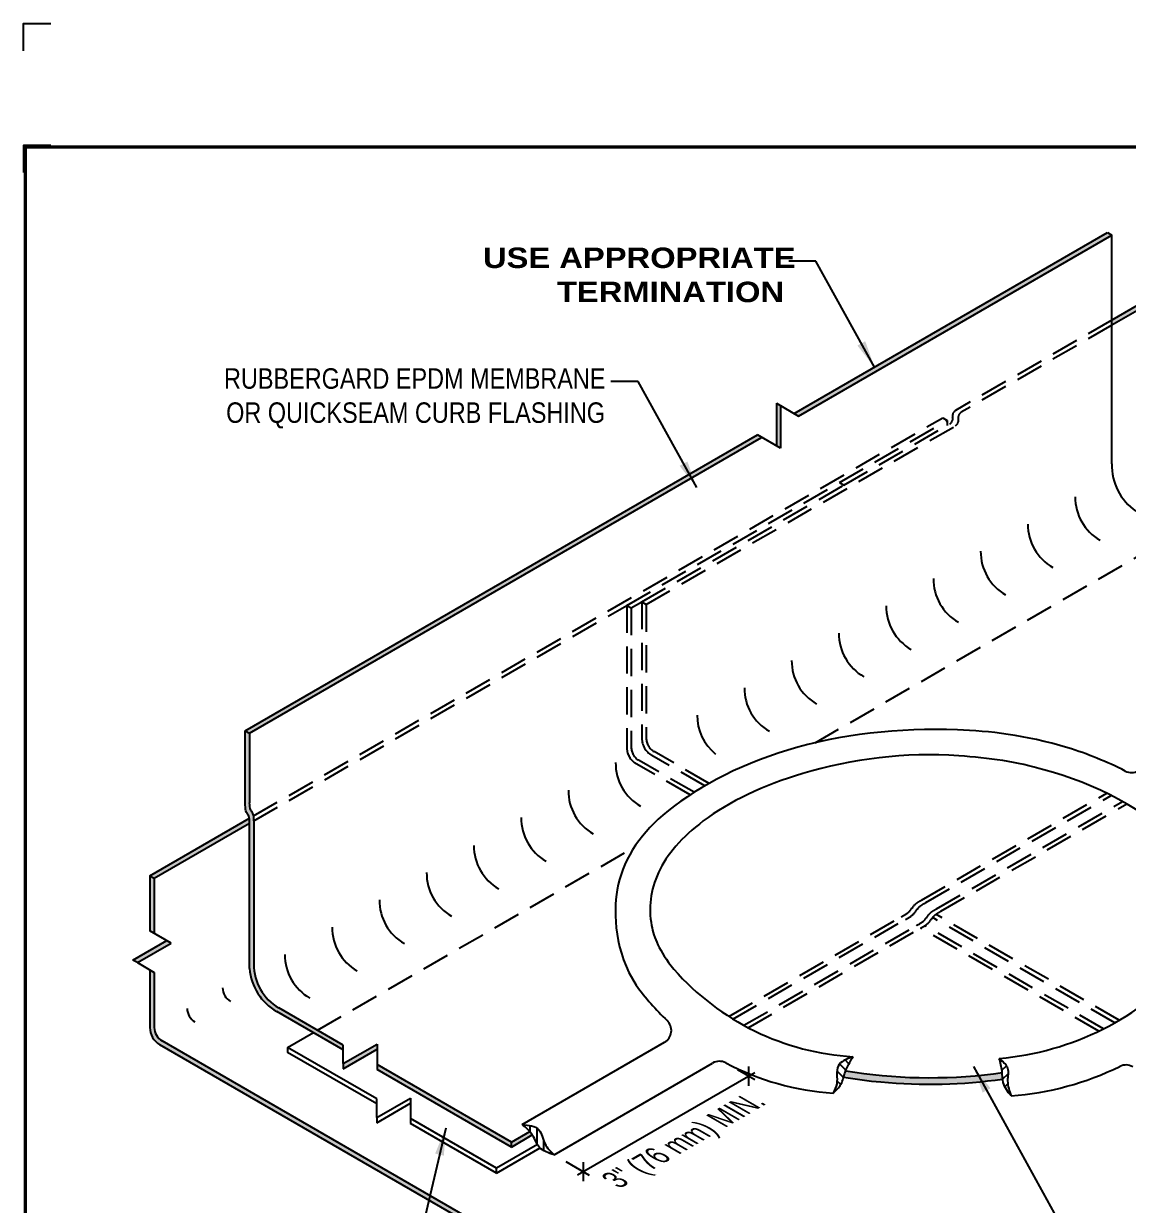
# Model space of a CAD drawing. Header units: inches. Extents: x 143.4 to 163.5, y 113.7 to 130.5.
# Drawn here: x 143.45 to 153.57, y 119.68 to 130.51 of the extents above; entities that cross this region are included whole.
import ezdxf
from ezdxf.enums import TextEntityAlignment as Align

# ---------------------------------------------------------------- set-up
doc = ezdxf.new("R2010")
doc.units = ezdxf.units.IN
doc.header["$MEASUREMENT"] = 0
doc.linetypes.add('HIDDEN', pattern=[0.375, 0.25, -0.125])
doc.layers.get('0').update_dxf_attribs({"linetype": 'CONTINUOUS'})
doc.layers.get('DEFPOINTS').update_dxf_attribs({"linetype": 'CONTINUOUS'})
for name, color, linetype in [('FSBP-ANNO-NOTE', 7, 'CONTINUOUS'), ('FSBP-MEMBRANE', 7, 'CONTINUOUS'), ('FSBP-SEALANTS', 1, 'CONTINUOUS'), ('FSBP-TTLB-BORDER', 7, 'CONTINUOUS'), ('FSBP-TTLB-TEXT', 7, 'CONTINUOUS')]:
    doc.layers.add(name, color=color, linetype=linetype)
doc.styles.add('FSBP_ARIAL', font='arial.ttf')
doc.styles.add('FSBP_ARIAL_BOLD', font='')
doc.styles.add('FSBP_ARIAL_NAR', font='ARIALN.TTF')
doc.styles.get('FSBP_ARIAL_BOLD').set_extended_font_data('Arial Black')
doc.dimstyles.new('FSBP-LEADER', dxfattribs={"dimtxt": 0.1875, "dimasz": 0.25, "dimexe": 0.0625, "dimexo": 0.125, "dimgap": 0.125, "dimtad": 0, "dimtih": 1, "dimtoh": 1, "dimdec": 4, "dimzin": 0, "dimdsep": 46, "dimlunit": 4, "dimtxsty": 'FSBP_ARIAL_NAR', "dimcen": 0.09375, "dimclrd": 256, "dimclre": 256, "dimclrt": 256, "dimadec": 0, "dimazin": 0, "dimtfac": 1, "dimtdec": 4, "dimtofl": 0, "dimtmove": 0, "dimatfit": 3, "dimfxl": 1, "dimtolj": 1, "dimtzin": 0, "dimlwd": -1, "dimlwe": -1, "dimarcsym": 0})

# ---------------------------------------------------------------- blocks, each defined once
blk = doc.blocks.new('TTLB-EPDM_2')
at = {"layer": 'DEFPOINTS', "linetype": 'Continuous', "ltscale": 1.75}
blk.add_lwpolyline([(-0.015625, 13.88083333333333), (-0.015625, 14.13083333333333), (0.234375, 14.13083333333333)], dxfattribs=at)
at = {"layer": 'DEFPOINTS', "color": 1}
blk.add_lwpolyline([(0.234375, 13.015625), (-0.015625, 13.015625), (-0.015625, 12.765625)], dxfattribs=at)
at = {"layer": 'FSBP-TTLB-BORDER', "const_width": 0.03125}
blk.add_lwpolyline([(20, 0), (20, 13), (0, 13), (0, 0)], dxfattribs=at)
at = {"layer": 'FSBP-TTLB-TEXT'}
for tag, height, style, p in [('MAXIMUM_WARRANTY', 0.1875, 'FSBP_ARIAL_BOLD', (18.03987100774941, 0.2240244307510579)), ('ACCPT_SYSTEMS', 0.21875, 'FSBP_ARIAL', (12.49438170418193, -1.23218745252656))]:
    blk.add_attdef(tag, text='', height=height, dxfattribs=dict(at, style=style)).set_placement(p, align=Align.MIDDLE_LEFT)
for tag, height, style, p in [('DETAIL_DESCP_LINE_1', 0.21875, 'FSBP_ARIAL_BOLD', (10.33118450231211, -0.2831249841755152)), ('DETAIL_DESCP_LINE_2', 0.21875, 'FSBP_ARIAL_BOLD', (10.33118450231211, -0.6812499208775904)), ('ISSUE_REV_DATE', 0.21875, 'FSBP_ARIAL', (16.84069633627263, -0.7282559425942452)), ('DETAIL_NUMBER', 0.4375, 'FSBP_ARIAL', (18.91941590748775, -0.8931630692489421))]:
    blk.add_attdef(tag, text='', height=height, dxfattribs=dict(at, style=style)).set_placement(p, align=Align.MIDDLE_CENTER)

msp = doc.modelspace()

# ---------------------------------------------------------------- hatches: boundary and pattern name
at = {"layer": 'FSBP-MEMBRANE'}
h = msp.add_hatch(color=256, dxfattribs=at)
h.paths.add_polyline_path([(153.4213159381079, 128.5713369873776), (153.3823447949379, 128.5938369873776), (150.5102642993265, 126.9356405401022), (150.5492354424968, 126.9131405401022)])
h.paths.add_polyline_path([(150.3851007448492, 127.0079037519724), (150.3461296016791, 127.0304037519723), (150.3461296016791, 126.6400852286653), (150.3851007448492, 126.6175852286654)])
h.paths.add_polyline_path([(150.2112096857453, 126.7179812784487), (150.1722385425752, 126.7404812784487), (145.4789904963232, 124.0308332555715), (145.5179616394935, 124.0083332555715)])
msp.add_hatch(color=256, dxfattribs=at).paths.add_polyline_path([(153.8960736493829, 128.019564728149), (153.8554787085804, 128.043002228149), (153.4213159381079, 127.7923382357446), (153.421315938108, 127.7454632357446)])
h = msp.add_hatch(color=256, dxfattribs=at)
edge = h.paths.add_edge_path()
edge.add_line((145.5179616394936, 124.0083332555714), (145.4789904963234, 124.0308332555715))
edge.add_line((145.4789904963234, 124.0308332555715), (145.4789904963232, 123.3472594932741))
edge.add_spline(control_points=[(145.4789904963233, 123.3472594932733), (145.480012773519, 123.3239456441843), (145.4815933538111, 123.2878992464386), (145.5095508058866, 123.253861454326), (145.5148818010398, 123.23539715554), (145.5161508256521, 123.2282890300831)], knot_values=[0.04491111806230996, 0.04491111806230996, 0.04491111806230996, 0.04491111806230996, 0.1126371922510889, 0.149624887060823, 0.1715069895125715, 0.1715069895125715, 0.1715069895125715, 0.1715069895125715], degree=3, periodic=0)
edge.add_spline(control_points=[(145.5161508256521, 123.2282890300831), (145.5187553886419, 123.213700218871), (145.5183585140677, 123.1980798614048), (145.5179616394935, 123.1824595039385)], knot_values=[0, 0, 0, 0, 0.04491111806230995, 0.04491111806230995, 0.04491111806230995, 0.04491111806230995], degree=3, periodic=0)
edge.add_line((145.5179616394934, 123.1824595039388), (145.5179616394935, 121.8509968129593))
edge.add_arc((146.0163378418615, 121.8912604555326), 0.5000000000000022, 184.618874736509, 240.0000000000076)
edge.add_line((145.7663378418615, 121.4582477536403), (146.376184189803, 121.1061528004921))
edge.add_line((146.376184189803, 121.1061528004921), (146.376184189803, 121.1511528004921))
edge.add_line((146.376184189803, 121.1511528004921), (145.7858690918749, 121.4919713811876))
edge.add_arc((146.0121957183327, 121.8870128422234), 0.4552817784417846, 179.4787195936504, 240.1907995936264, ccw=False)
edge.add_line((145.5569327826639, 121.8911549657508), (145.5569327826638, 123.2049595039389))
edge.add_spline(control_points=[(145.5569327826638, 123.2049595039386), (145.557329657238, 123.2205798614048), (145.5577265318122, 123.236200218871), (145.5551219688224, 123.2507890300832)], knot_values=[0, 0, 0, 0, 0.04491111806231637, 0.04491111806231637, 0.04491111806231637, 0.04491111806231637], degree=3, periodic=0)
edge.add_spline(control_points=[(145.5551219688224, 123.2507890300832), (145.5538529442102, 123.25789715554), (145.5485219490569, 123.2763614543261), (145.5205644969813, 123.3103992464385), (145.5189839166892, 123.3464456441843), (145.5179616394935, 123.3697594932732)], knot_values=[0.04491111806231637, 0.04491111806231637, 0.04491111806231637, 0.04491111806231637, 0.06679322051405845, 0.1037809153238013, 0.1715069895125803, 0.1715069895125803, 0.1715069895125803, 0.1715069895125803], degree=3, periodic=0)
edge.add_line((145.5179616394935, 123.3697594932731), (145.5179616394936, 124.0083332555714))
h.paths.add_polyline_path([(146.6864067280506, 121.1125904802996), (146.6864067280506, 121.1594654802995), (146.376184189803, 120.9803584143336), (146.376184189803, 120.9334834143336)])
h.paths.add_polyline_path([(146.6864067280505, 120.9720457345262), (146.6864067280505, 120.9270457345262), (147.9171317552304, 120.2164863087854), (147.9171317552304, 120.2614863087855)])
edge = h.paths.add_edge_path()
edge.add_spline(control_points=[(148.1091879267998, 120.3273699890996), (148.1019008651731, 120.3383651723264), (148.0937975689801, 120.3486646935017), (148.0851188819013, 120.358473819366)], knot_values=[0.2803367554160812, 0.2803367554160812, 0.2803367554160812, 0.2803367554160812, 0.3196842736790018, 0.3196842736790018, 0.3196842736790018, 0.3196842736790018], degree=3, periodic=0)
edge.add_line((148.0851188819013, 120.358473819366), (147.9171317552304, 120.2614863087855))
edge.add_line((147.9171317552304, 120.2614863087855), (147.9171317552304, 120.2164863067447))
edge.add_line((147.9171317552304, 120.2164863067447), (148.1091879267998, 120.3273699890996))
h = msp.add_hatch(color=256, dxfattribs=at)
edge = h.paths.add_edge_path()
edge.add_spline(control_points=[(145.5179616394935, 123.1824595039385), (145.5183585140677, 123.1980798614048), (145.5187553886419, 123.213700218871), (145.5161508256521, 123.2282890300831)], knot_values=[0, 0, 0, 0, 0.04491111806230995, 0.04491111806230995, 0.04491111806230995, 0.04491111806230995], degree=3, periodic=0)
edge.add_line((145.5161508256525, 123.22828903008), (144.6041970370336, 122.7017722647323))
edge.add_line((144.6041970370336, 122.7017722647323), (144.6447919778361, 122.6783347647324))
edge.add_line((144.6447919778361, 122.6783347647324), (145.5179616394935, 123.1824595039386))
h.paths.add_polyline_path([(144.6447919778361, 122.6783347647323), (144.6041970370336, 122.7017722647324), (144.6041970370337, 122.1979962994915), (144.6447919778361, 122.1745587994915)])
h.paths.add_polyline_path([(144.7999032469599, 122.0850052665086), (144.7593083061575, 122.1084427665086), (144.4490857679099, 121.9293357005426), (144.4896807087122, 121.9058982005427)])
h.paths.add_polyline_path([(144.6447919778361, 121.8163446675597), (144.6041970370337, 121.8397821675597), (144.6041970370337, 121.3125687023189, 0.2679491924310822), (144.6957445074349, 121.1540038322797), (148.7093227768447, 118.8367633380223), (148.7093227768447, 118.8836383380222), (144.7160419778361, 121.1891600822797, -0.2679491924311196), (144.6447919778361, 121.312568702319)])
h.paths.add_polyline_path([(149.0195453150923, 118.8450760178296), (149.0195453150923, 118.8919510178295), (148.7093227768447, 118.7128439518636), (148.7093227768447, 118.6659689518636)])
h.paths.add_polyline_path([(149.0195453150923, 118.7045312720563), (149.0195453150923, 118.6576562720564), (151.8891911342859, 117.000865485866), (151.889191134286, 117.0477404858659)])
h = msp.add_hatch(color=256, dxfattribs=at)
edge = h.paths.add_edge_path()
edge.add_spline(control_points=[(150.963467006873, 120.8575016299204), (151.075198684689, 120.838253327827), (151.1890393760589, 120.8231112442352), (151.6739924946434, 120.7776028781338), (152.0562230025697, 120.7868026175588), (152.4196935744597, 120.8391373985237)], knot_values=[1.281463664401129, 1.281463664401129, 1.281463664401129, 1.281463664401129, 1.40845435190472, 1.40845435190472, 1.816494280208125, 1.816494280208125, 1.816494280208125, 1.816494280208125], degree=3, periodic=0)
edge.add_spline(control_points=[(152.4196935744584, 120.8391373985353), (152.4175638503954, 120.8587149903726), (152.4171426371893, 120.8788771735097), (152.4156431018719, 120.8988213479128)], knot_values=[0.1751161379892985, 0.1751161379892985, 0.1751161379892985, 0.1751161379892985, 0.2344399359476655, 0.2344399359476655, 0.2344399359476655, 0.2344399359476655], degree=3, periodic=0)
edge.add_spline(control_points=[(152.4156431018719, 120.8988213479128), (152.3892931389885, 120.8949690014882), (152.3628261722527, 120.89134455336), (151.8905594432029, 120.8311116669216), (151.4194623781228, 120.8409773428712), (150.9817104890236, 120.9149336846485)], knot_values=[1.284654390657687, 1.284654390657687, 1.284654390657687, 1.284654390657687, 1.314664688924333, 1.314664688924333, 1.818220668094367, 1.818220668094367, 1.818220668094367, 1.818220668094367], degree=3, periodic=0)
edge.add_spline(control_points=[(150.9817104890238, 120.9149336846485), (150.9799019625083, 120.9102052384159), (150.9730924089463, 120.8914039140424), (150.9676786618112, 120.871911207264), (150.9634670068733, 120.8575016299218)], knot_values=[0.1789041428591093, 0.1789041428591093, 0.1789041428591093, 0.1789041428591093, 0.1940242878595729, 0.2385170392906186, 0.2385170392906186, 0.2385170392906186, 0.2385170392906186], degree=3, periodic=0)
at = {"layer": 'FSBP-SEALANTS'}
h = msp.add_hatch(dxfattribs=at)
h.set_pattern_fill('ANSI31', color=256, scale=0.5, angle=90, style=0)
h.set_pattern_definition([(135, (21.54666185114468, 200.3284267433243), (-0.04419417382415922, -0.04419417382415922), [])])
edge = h.paths.add_edge_path()
edge.add_spline(control_points=[(150.8662686060198, 120.7112113786096), (150.8935847047471, 120.7362147395471), (150.9499789741366, 120.7878343462279), (150.974210016152, 120.9187918848742), (151.0215653337989, 120.9980449057972), (151.0491656498684, 121.044236305953)], knot_values=[0, 0, 0, 0, 0.1082083638258201, 0.223396894290155, 0.3843303083398824, 0.3843303083398824, 0.3843303083398824, 0.3843303083398824], degree=3, periodic=0)
edge.add_spline(control_points=[(151.0491656498684, 121.044236305953), (150.9903645003129, 121.0225802944119), (150.8733610508166, 120.9794888230409), (150.9182281601064, 120.8144134925446), (150.8800934845752, 120.7386703650634), (150.8662686060198, 120.7112113786096)], knot_values=[0, 0, 0, 0, 0.1629294440911268, 0.3241995628877877, 0.4159131962507827, 0.4159131962507827, 0.4159131962507827, 0.4159131962507827], degree=3, periodic=0)
h = msp.add_hatch(dxfattribs=at)
h.set_pattern_fill('ANSI31', color=256, scale=0.5, style=0)
h.set_pattern_definition([(45, (21.54666185114468, 200.3284267433243), (-0.04419417382415922, 0.04419417382415922), [])])
edge = h.paths.add_edge_path()
edge.add_spline(control_points=[(152.3888616981479, 121.0272666780733), (152.3996409941914, 120.9890611567164), (152.4198291126418, 120.9175075425008), (152.4147122977519, 120.7912162954584), (152.4670265279947, 120.7236778011285), (152.4973169482683, 120.6845723919806)], knot_values=[0, 0, 0, 0, 0.1189656653384399, 0.2228061028928741, 0.3656229224769119, 0.3656229224769119, 0.3656229224769119, 0.3656229224769119], degree=3, periodic=0)
edge.add_spline(control_points=[(152.4973169482684, 120.6845723919805), (152.4813943219171, 120.729139423791), (152.452213672007, 120.810815331025), (152.4874721973313, 120.946788007082), (152.4216775601777, 121.0004847736568), (152.3888616981475, 121.0272666780737)], knot_values=[0, 0, 0, 0, 0.1409096874723507, 0.2582385699662443, 0.3749878550956243, 0.3749878550956243, 0.3749878550956243, 0.3749878550956243], degree=3, periodic=0)
h = msp.add_hatch(dxfattribs=at)
h.set_pattern_fill('ANSI31', color=256, scale=0.5, angle=45, style=0)
h.set_pattern_definition([(90, (20.65353711652347, 199.812780937371), (-0.0625, 1.387778780781446e-17), [])])
edge = h.paths.add_edge_path()
edge.add_spline(control_points=[(148.01634884303, 120.4231797126309), (148.0517782724975, 120.3927397444106), (148.1195830414451, 120.3344837960939), (148.1650948107625, 120.1923758844452), (148.258046889949, 120.1623405083833), (148.3081723252758, 120.1461436001109)], knot_values=[0, 0, 0, 0, 0.1386664688514641, 0.2653796017201004, 0.4136879998162633, 0.4136879998162633, 0.4136879998162633, 0.4136879998162633], degree=3, periodic=0)
edge.add_spline(control_points=[(148.3081723252758, 120.1461436001109), (148.2768860825411, 120.1760141586524), (148.2109706708964, 120.2389469364553), (148.1900540040344, 120.4057277113479), (148.0764525305522, 120.4171411492072), (148.01634884303, 120.4231797126309)], knot_values=[0, 0, 0, 0, 0.1285791794250606, 0.2708970077545423, 0.4307882280974603, 0.4307882280974603, 0.4307882280974603, 0.4307882280974603], degree=3, periodic=0)

# ---------------------------------------------------------------- linework, layer by layer
at = {"layer": 'FSBP-ANNO-NOTE'}
for p, q in [((150.0936011236963, 120.7777352031122), (150.0936011236963, 120.9545118984089)), ((150.1477277114328, 120.8973735507605), (148.5232392092714, 119.9594746767422)), ((149.9912163967099, 120.925235400447), (150.1477277114328, 120.8348735507606)), ((148.416425500749, 120.0836436001107), (148.6314923847444, 119.9594746767422)), ((148.5773657970079, 119.9023363290939), (148.5773657970079, 120.0791130243905))]:
    msp.add_line(p, q, dxfattribs=at)
at = {"layer": 'FSBP-MEMBRANE'}
for p, q in [((150.5102642993265, 126.9356405401022), (153.3823447949378, 128.5938369873776)), ((150.5492354424968, 126.9131405401022), (153.421315938108, 128.5713369873776)), ((153.3823447949377, 128.5938369873777), (153.421315938108, 128.5713369873776)), ((153.421315938108, 126.4758266873935), (153.421315938108, 128.5713369873776)), ((153.8554787085804, 128.043002228149), (153.421315938108, 127.7923382357446)), ((153.8960736493829, 128.019564728149), (153.421315938108, 127.7454632357446)), ((150.3461296016791, 127.0304037519723), (150.5492354424968, 126.9131405401022)), ((150.3461296016791, 127.0304037519723), (150.3461296016791, 126.6400852286653)), ((150.3851007448492, 127.0079037519723), (150.3851007448492, 126.6175852286654)), ((151.8710590385683, 126.8972969974822), (151.9116539793707, 126.8738594974822)), ((145.4789904963233, 124.0308332555715), (150.1722385425751, 126.7404812784487)), ((145.5179616394935, 124.0083332555715), (150.2112096857454, 126.7179812784488)), ((150.3851007448492, 126.6175852286654), (150.1722385425751, 126.7404812784487)), ((149.0158815354665, 125.1551094974823), (149.1133093934621, 125.2113594975227)), ((145.4789904963233, 124.0308332555715), (145.5179616394935, 124.0083332555715)), ((145.4789904963232, 123.3472594932733), (145.4789904963234, 124.0308332555716)), ((145.5179616394936, 124.0083332555715), (145.5179616394935, 123.3697594932732)), ((144.6041970370337, 122.7017722647324), (145.5161508256664, 123.2282890300881)), ((145.5569327826638, 123.2049595039386), (145.5569327826639, 121.8911549657522)), ((144.6447919778361, 122.6783347647324), (145.5179616394935, 123.1824595039386)), ((145.5179616394935, 121.8509968129589), (145.5179616394935, 123.1824595039369)), ((144.6041970370337, 122.7017722647324), (144.6447919778361, 122.6783347647324)), ((144.6041970370337, 122.7017722647324), (144.6041970370337, 122.1979962994915)), ((144.6447919778361, 122.6783347647324), (144.6447919778361, 122.1745587994916)), ((144.7999032469599, 122.0850052665086), (144.6041970370337, 122.1979962994916)), ((144.4490857679099, 121.9293357005427), (144.7593083061575, 122.1084427665086)), ((144.4896807087122, 121.9058982005427), (144.7999032469599, 122.0850052665086)), ((144.4896807087122, 121.9058982005427), (144.4490857679099, 121.9293357005427)), ((144.4896807087122, 121.9058982005427), (144.6447919778361, 121.8163446675597)), ((144.6041970370337, 121.8397821675597), (144.6041970370337, 121.3125687023189)), ((144.6447919778361, 121.8163446675597), (144.6447919778361, 121.3125687023189)), ((146.376184189803, 120.9803584143336), (146.6864067280506, 121.1594654802995)), ((146.376184189803, 120.9803584143336), (146.376184189803, 121.1511528004922)), ((146.6864067280506, 121.1594654802995), (146.6864067280505, 120.9270457345262)), ((146.376184189803, 120.9334834143336), (146.6864067280506, 121.1125904802996)), ((146.376184189803, 120.9803584143336), (146.376184189803, 120.9334834143336)), ((146.6841494941116, 120.486033906118), (146.9943720323593, 120.6651409720839)), ((146.6841494941116, 120.486033906118), (146.6841494941116, 120.6568282922766)), ((146.6841494941116, 120.439158906118), (146.9943720323593, 120.618265972084)), ((146.9943720323593, 120.6651409720839), (146.9943720323592, 120.4327212263106)), ((146.6841494941116, 120.486033906118), (146.6841494941116, 120.439158906118)), ((147.9171317552304, 120.2164863087854), (147.9171317552304, 120.2614863087855)), ((147.7812313068733, 119.9784278123555), (147.7812313068733, 120.0234278123555))]:
    msp.add_line(p, q, dxfattribs=at)
at = {"layer": 'FSBP-MEMBRANE', "linetype": 'HIDDEN'}
for p, q in [((153.4213159381079, 127.7923382357446), (151.9886048188345, 126.9651620853611)), ((153.4213159381079, 127.7454632357445), (152.0406133249207, 126.9483142103501)), ((145.5551219688368, 123.2507890300881), (151.8710590385682, 126.8972969974822)), ((148.9752865946642, 125.1785469974823), (151.9116539793707, 126.8738594974823)), ((149.1133093934621, 125.2113594975226), (150.9644386939816, 126.2801094974824)), ((150.9238437531792, 126.3035469974823), (150.9644386939816, 126.2801094974823)), ((150.7005462177063, 123.9195142876723), (154.008828720788, 125.8295520813818)), ((145.5569327826638, 123.2049595039386), (148.9752865946642, 125.1785469974824)), ((148.9752865946641, 125.1785469974823), (149.0158815354665, 125.1551094974823)), ((148.9752865946641, 125.1785469974823), (148.9752865946641, 123.8812184350688)), ((149.0158815354665, 125.1551094974823), (149.0158815354665, 123.8812184350688)), ((149.1133093934621, 125.2113594975227), (149.1539043342645, 125.1879219975227)), ((149.1133093934621, 125.2113594975227), (149.1133093934621, 123.9627809350284)), ((149.1539043342645, 125.1879219975227), (149.1539043342645, 123.9627809350284)), ((149.5924382971292, 123.4660708201602), (149.0871315354665, 123.7578098150295)), ((149.6890978797837, 123.5246393841755), (149.2048568638983, 123.8042160650496)), ((149.729900154414, 123.5479571798535), (149.2251543342646, 123.8393723149891)), ((149.5555399346202, 123.4423740996874), (149.0465749848366, 123.736225150453)), ((151.677077983368, 122.4787946854901), (153.3738590376682, 123.4584316839462)), ((151.7160493707731, 122.4562945444811), (153.4155887576235, 123.4375240669776)), ((151.8152924629165, 122.3989965185169), (153.5185804821184, 123.3823903149106)), ((151.8542636060868, 122.3764965185169), (153.5577913468582, 123.3600287182232)), ((146.1408938289982, 121.2869977536405), (149.0445615133498, 122.9634310728382)), ((153.4886206064045, 121.3778589150882), (151.8074931429318, 122.3484583086662)), ((149.9106681927216, 121.412455387587), (151.4910652359672, 122.3248980459313)), ((149.9480454566014, 121.3890348789315), (151.5300366233723, 122.3023979049223)), ((150.0469955315644, 121.3315676794193), (151.6292797155157, 122.2450998789581)), ((153.3444895231256, 121.2998230348179), (151.7070612116993, 122.2451927111986)), ((153.4477707526763, 121.3545685892151), (151.7787868126759, 122.3181569162475)), ((150.0874060985392, 121.3098987311403), (151.668250858686, 122.2225998789581)), ((153.3023800475302, 121.2791349518883), (151.668250858686, 122.2225998789581))]:
    msp.add_line(p, q, dxfattribs=at)
at = {"layer": 'FSBP-MEMBRANE', "linetype": 'Continuous'}
for p, q in [((146.376184189803, 121.1511528004922), (145.7858690918615, 121.4919713811954)), ((146.3761841898029, 121.1061528004922), (145.7663378418615, 121.4582477536404)), ((145.8667788993246, 121.1287374252045), (146.1024600851826, 121.2648080213026)), ((148.7093227768447, 118.8367633380223), (144.6957445074349, 121.1540038322797)), ((148.7093227768447, 118.8836383380222), (144.7160419778361, 121.1891600822797)), ((145.8667788993246, 121.1287374252045), (145.8667788993246, 121.0837374252046)), ((146.6841494941116, 120.6568282922766), (145.8667788993246, 121.1287374252045)), ((146.6841494941117, 120.6118282922765), (145.8667788993246, 121.0837374252045)), ((147.9171317552304, 120.2614863087855), (146.6864067280505, 120.9720457345262)), ((147.9171317569977, 120.2164863077651), (146.6864067280505, 120.9270457345262)), ((147.7812313068733, 120.0234278123555), (146.9943720323592, 120.4777212263106)), ((147.7812313068733, 119.9784278123555), (146.9943720323592, 120.4327212263106)), ((147.9171317552304, 120.2614863087855), (148.0851188819013, 120.358473819366)), ((147.9171317569977, 120.2164863077651), (148.1091879267998, 120.3273699890996)), ((148.1565105753691, 120.2400953990428), (147.7812313068733, 120.0234278123555)), ((147.7812313068733, 119.9784278123556), (148.1804150021269, 120.2088966262663))]:
    msp.add_line(p, q, dxfattribs=at)
at = {"layer": 'FSBP-MEMBRANE', "linetype": 'HIDDEN'}
for points in [[(149.1539043342646, 125.1879219975226), (151.9864791862776, 126.8233098508321, 0.329401398137467), (152.0137553014604, 126.8859327232754, -0.3270615709969705), (152.0406133249201, 126.9483142103497, -1.602534960663835)], [(150.9644386939817, 126.2801094974823), (151.9344706801916, 126.8401577258432, 0.329401398137467), (151.9617467953744, 126.9027805982865, -0.3270615709969705), (151.9886048188341, 126.9651620853608, -1.602534960663835)]]:
    msp.add_lwpolyline(points, format="xyb", dxfattribs=at)
at = {"layer": 'FSBP-MEMBRANE', "linetype": 'HIDDEN', "flags": 128}
msp.add_lwpolyline([(151.9116539793707, 126.8738594974822), (151.9116539793707, 126.8269844974822)], dxfattribs=at)
at = {"layer": 'FSBP-MEMBRANE'}
for centre, radius, start, end in [((153.9275938454435, 126.4596588908769), 0.5065359978326502, 178.1709022234872, 235.6414118259088), ((153.539522999695, 126.1701884351256), 0.4552817784417696, 179.478719593467, 240.1907995916743), ((153.1065102978027, 125.9201884351257), 0.4552817784417696, 179.478719593467, 240.1907995916743), ((152.6734975959105, 125.6701884351257), 0.4552817784417696, 179.478719593467, 240.1907995916743), ((152.2404848940183, 125.4201884351257), 0.4552817784417696, 179.478719593467, 240.1907995916743), ((151.8074721921261, 125.1701884351257), 0.4552817784417696, 179.478719593467, 240.1907995916743), ((151.3744594902338, 124.9201884351258), 0.4552817784417696, 179.478719593467, 240.1907995916743), ((150.9414467883416, 124.6701884351258), 0.4552817784417696, 179.478719593467, 240.1907995916743), ((150.5084340864494, 124.4201884351258), 0.4552817784417696, 179.478719593467, 240.1907995916743), ((150.0754213845571, 124.1701884351258), 0.4552817784417696, 179.478719593467, 231.0663603004813), ((149.3278472641752, 123.7344450708354), 0.4552817784417696, 179.478719593467, 240.1907995916743), ((148.89481571951, 123.4803029473067), 0.4552817784417696, 179.478719593467, 240.1907995916743), ((148.4618030176178, 123.2303029473067), 0.4552817784417696, 179.478719593467, 240.1907995916743), ((148.0287714729526, 122.976160823778), 0.4552817784417696, 179.478719593467, 240.1907995916743), ((147.5957587710604, 122.726160823778), 0.4552817784417696, 179.478719593467, 240.1907995916743), ((147.1627460691681, 122.476160823778), 0.4552817784417696, 179.478719593467, 240.1907995916743), ((146.7297333672759, 122.226160823778), 0.4552817784417696, 179.478719593467, 240.1907995916743), ((146.2967206653836, 121.9761608237781), 0.4552817784417696, 179.478719593467, 240.1907995916743), ((146.0163378418615, 121.8912604555326), 0.5, 184.6188747365483, 240.0000000000002), ((146.0121957183327, 121.8870128422234), 0.4552817784417696, 179.478719593467, 240.1907995916743), ((145.4134792349113, 121.6740980837544), 0.1425, 180, 240.0000000000002), ((145.0887197084921, 121.4865980837544), 0.1425, 180, 240.0000000000002), ((144.7872919778361, 121.3125687023189), 0.1830949408023878, 180, 240.0000000000002), ((144.7872919778361, 121.3125687023189), 0.1425, 180, 240.0000000000002)]:
    msp.add_arc(centre, radius, start, end, dxfattribs=at)
at = {"layer": 'FSBP-MEMBRANE', "linetype": 'HIDDEN'}
for centre, radius, start, end in [((149.2964043342646, 123.9627809350285), 0.1830949408024765, 180.0000000000134, 239.9999999999846), ((149.2964043342647, 123.9627809350285), 0.1425000000001546, 180.00000000004, 239.9999999999738), ((149.1583815354665, 123.8812184350688), 0.1830949408023878, 180, 232.3636311250166), ((149.1583815354665, 123.8812184350688), 0.1425, 180, 240.0000000000002)]:
    msp.add_arc(centre, radius, start, end, dxfattribs=at)
at = {"layer": 'FSBP-MEMBRANE'}
for points in [[(145.5179616394935, 123.1824595039385), (145.5098590148106, 123.2487594419467), (145.4910697002408, 123.2806193105173), (145.4789904963233, 123.3472594932733)], [(145.5569327826638, 123.2049595039386), (145.5488301579809, 123.2712594419468), (145.530040843411, 123.3031193105173), (145.5179616394935, 123.3697594932732)]]:
    msp.add_spline(points, degree=3, dxfattribs=at)
at = {"layer": 'FSBP-MEMBRANE', "linetype": 'HIDDEN'}
for points in [[(151.4910652359672, 122.3248980459313), (151.5681567915939, 122.3781458612077), (151.6237690560353, 122.4452452211161), (151.677077983368, 122.4787946854901)], [(151.5300366233723, 122.3023979049223), (151.607128178999, 122.3556457201987), (151.6627404434404, 122.4227450801071), (151.7160493707731, 122.4562945444811)], [(151.6292797155157, 122.2450998789581), (151.7063712711424, 122.2983476942344), (151.7619835355838, 122.3654470541428), (151.8152924629165, 122.3989965185169)], [(151.668250858686, 122.2225998789581), (151.7453424143127, 122.2758476942345), (151.8009546787541, 122.3429470541429), (151.8542636060868, 122.3764965185169)]]:
    msp.add_spline(points, degree=3, dxfattribs=at)
at = {"layer": 'FSBP-MEMBRANE'}
for points, knots in [([(150.963467006873, 120.8575016299204), (151.075198684689, 120.838253327827), (151.1890393760589, 120.8231112442352), (151.6739924946434, 120.7776028781338), (152.0562230025697, 120.7868026175588), (152.4196935744597, 120.8391373985237)], [1.281463664401129, 1.281463664401129, 1.281463664401129, 1.281463664401129, 1.40845435190472, 1.40845435190472, 1.816494280208125, 1.816494280208125, 1.816494280208125, 1.816494280208125]), ([(150.9817104890236, 120.9149336846485), (151.4194623781228, 120.8409773428712), (151.8905594432029, 120.8311116669216), (152.3628261722527, 120.89134455336), (152.3892931389885, 120.8949690014882), (152.4156431018719, 120.8988213479128)], [1.284654390657687, 1.284654390657687, 1.284654390657687, 1.284654390657687, 1.788210369827721, 1.788210369827721, 1.818220668094367, 1.818220668094367, 1.818220668094367, 1.818220668094367])]:
    msp.add_open_spline(points, degree=3, knots=knots, dxfattribs=at)
at = {"layer": 'FSBP-SEALANTS'}
for p, q in [((148.0163488430303, 120.4231797126308), (149.3211743809118, 121.1765210881722)), ((148.308172325276, 120.1461436001107), (149.7619924531234, 120.9855070422768))]:
    msp.add_line(p, q, dxfattribs=at)
for centre, radius, start, end in [((151.9964369083289, 120.6117528815872), 3.419023616840146, 63.10881860695931, 72.62339158464674), ((152.0153107409715, 120.6808063806393), 3.091815095019238, 48.10044361862249, 75.34733122988317), ((153.5993897319562, 123.7725511418288), 0.125, 243.1088186069659, 299.9999999999989), ((151.1824983627139, 123.40065908199), 2.360191922649543, 221.2026500434486, 266.7615044924074), ((152.1489028291411, 123.6801753625274), 2.663738866117448, 275.1684096966695, 317.8472474310626), ((151.0150551452942, 123.1268427874517), 2.420209192952987, 216.1544607479086, 226.3640929573494), ((149.2586743809118, 121.2847742636453), 0.125, 299.9999999999997, 46.36409295734936), ((149.8244924531234, 120.8772538668037), 0.125, 62.110610396214, 120.000000000007), ((151.0150551452942, 123.1268427874517), 2.420209192952987, 242.1106103962155, 266.4754205104366), ((152.2905927636037, 123.4154653858419), 2.738706160296425, 274.3289418448285, 296.0815066611845), ((153.5496191463134, 120.8433717755393), 0.125, 60.00000000001481, 116.0815066611852)]:
    msp.add_arc(centre, radius, start, end, dxfattribs=at)
for points, knots in [([(153.0175323768104, 123.8747402454544), (152.6160555929754, 123.9941722554824), (152.3008659551411, 124.0262649867827), (151.4727601334059, 124.0592183395326), (150.9271099118105, 123.9967248400116), (149.976313391017, 123.7096464546255), (149.5732895934378, 123.4846763449591), (149.0811418215171, 123.0661884457085), (148.9307579199198, 122.8253150401063), (148.8495243501289, 122.3548361179606), (148.863761440602, 122.0013322302833), (149.0609069037741, 121.6990062464507)], [4.301856795342037, 4.301856795342037, 4.301856795342037, 4.301856795342037, 4.620682503777153, 4.620682503777153, 5.195099334730273, 5.195099334730273, 5.769516165683393, 5.769516165683393, 6.249462498325731, 6.249462498325731, 6.665066367569583, 6.665066367569583, 6.665066367569583, 6.665066367569583]), ([(152.7974126141315, 123.67206652342), (152.5620866441832, 123.7462945584523), (152.2879096285023, 123.7798194892056), (151.5336163597718, 123.8380774028222), (151.0298458131573, 123.7698141914669), (150.2263685288887, 123.5304675971788), (149.911555173869, 123.3801530943146), (149.4809063616993, 123.05679156507), (149.3416183179363, 122.8936440593666), (149.189947333837, 122.5684065341204), (149.1719254433805, 122.4067823792056), (149.2246060847146, 122.1315381479745), (149.2668552789941, 122.0194044357564), (149.4067266790416, 121.845943404058)], [4.301856795342037, 4.301856795342037, 4.301856795342037, 4.301856795342037, 4.611125240449671, 4.611125240449671, 5.167759751360463, 5.167759751360463, 5.627762779064454, 5.627762779064454, 6.009996995869288, 6.009996995869288, 6.392231212674121, 6.392231212674121, 6.665066367569583, 6.665066367569583, 6.665066367569583, 6.665066367569583])]:
    msp.add_open_spline(points, degree=3, knots=knots, dxfattribs=at)
for points in [[(151.0491656498684, 121.044236305953), (150.9111463336731, 120.9576529812952), (150.8991445939452, 120.7968300679395), (150.8662686060198, 120.7112113786096)], [(150.8662686060198, 120.7112113786096), (150.9382901539798, 120.7919699486273), (150.9765374241123, 120.9006232683095), (151.0491656498684, 121.044236305953)], [(152.3888616981475, 121.0272666780737), (152.4654668499266, 120.93916420195), (152.4654668499266, 120.8218353194561), (152.4973169482684, 120.6845723919805)], [(152.4973169482683, 120.6845723919806), (152.4251413797077, 120.8078092828009), (152.4145551006026, 120.9111086882503), (152.3888616981479, 121.0272666780733)], [(148.01634884303, 120.4231797126309), (148.1689679858879, 120.3755079224814), (148.226200138743, 120.2452050255834), (148.3081723252758, 120.1461436001109)], [(148.3081723252758, 120.1461436001109), (148.1760280730969, 120.2134732188675), (148.1120957485591, 120.3228755767972), (148.01634884303, 120.4231797126309)]]:
    msp.add_spline(points, degree=3, dxfattribs=at)

# ---------------------------------------------------------------- block references
msp.add_blockref('TTLB-EPDM_2', (143.4627011304549, 116.377628829769))

# ---------------------------------------------------------------- texts
at = {"layer": 'FSBP-ANNO-NOTE', "style": 'FSBP_ARIAL_NAR', "oblique": 329.9999999999999}
msp.add_text('3" (76 mm) MIN.', height=0.1875, rotation=30.00000000000054, dxfattribs=at).set_placement((149.5519898112983, 120.2855451563922), align=Align.MIDDLE)
at = {"layer": 'FSBP-ANNO-NOTE', "char_height": 0.1875, "attachment_point": 1}
for s, width, insert, style in [('\\pi0.19281;USE APPROPRIATE \\P\\pi0.87093;TERMINATION', 2.92627072607138, (147.4640881004379, 128.4569668774056), 'FSBP_ARIAL_BOLD'), ('\\pi0.29236;RUBBERGARD EPDM MEMBRANE \\P\\pi0.31167;OR QUICKSEAM CURB FLASHING', 3.760342486100853, (144.9916178716559, 127.3510353691409), 'FSBP_ARIAL_NAR')]:
    msp.add_mtext_dynamic_manual_height_columns(s, width=width, gutter_width=5, heights=[0.574864626292765], dxfattribs=dict(at, insert=insert, style=style))

# ---------------------------------------------------------------- leaders
at = {"layer": 'FSBP-ANNO-NOTE'}
for points in [[(151.2456961633602, 127.3602423247726), (150.7090994429265, 128.3312378031827), (150.4590994429265, 128.3312378031827)], [(149.6160756183049, 126.2582032283292), (149.0794788978711, 127.2291987067393), (148.8294788978711, 127.2291987067393)], [(152.1518718310521, 120.9536310478039), (153.916211670447, 117.7609801403472), (154.166211670447, 117.7609801403472)], [(147.3156208547809, 120.3907266408), (147.0694789809308, 119.3345014947037), (146.7654333663894, 119.3345014947037)]]:
    msp.add_leader(points, dimstyle='FSBP-LEADER', dxfattribs=at)

doc.saveas('drawing.dxf')
